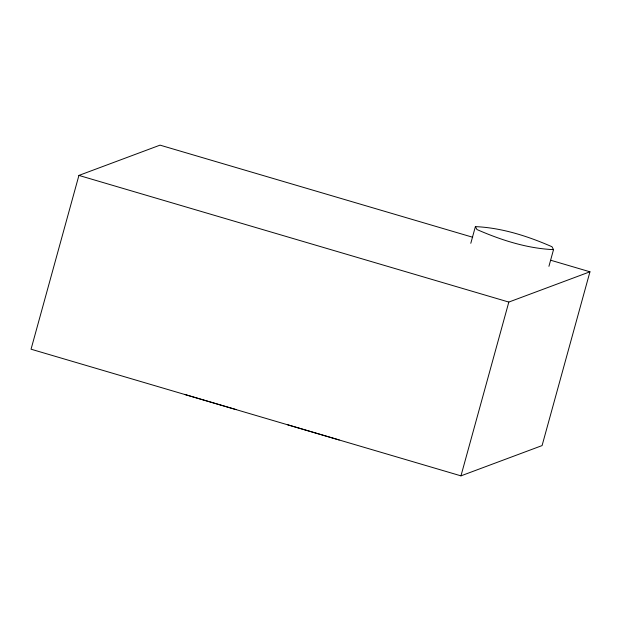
<?xml version="1.0" encoding="UTF-8"?>
<svg xmlns="http://www.w3.org/2000/svg" width="621" height="621" viewBox="0 0 621 621"><rect width="100%" height="100%" fill="white"/><g stroke="black" fill="none" stroke-linecap="round" stroke-linejoin="round"><path stroke-width="0.93" d="M472.705 237.253L160.039 145.143L78.921 175.417L31.05 349.204L460.961 475.857L542.079 445.583L589.95 271.796L550.866 260.284M470.796 243.308L475.391 226.618C501.83 227.783 527.842 236.174 551.968 246.723L553.521 249.634L548.925 266.324M460.961 475.857L508.824 302.07L589.95 271.796M553.521 249.634C527.089 248.478 501.069 240.086 476.944 229.537L475.391 226.618M78.921 175.417L508.824 302.07M184.453 394.366L236.042 409.565M287.632 424.764L339.213 439.963"/></g></svg>
